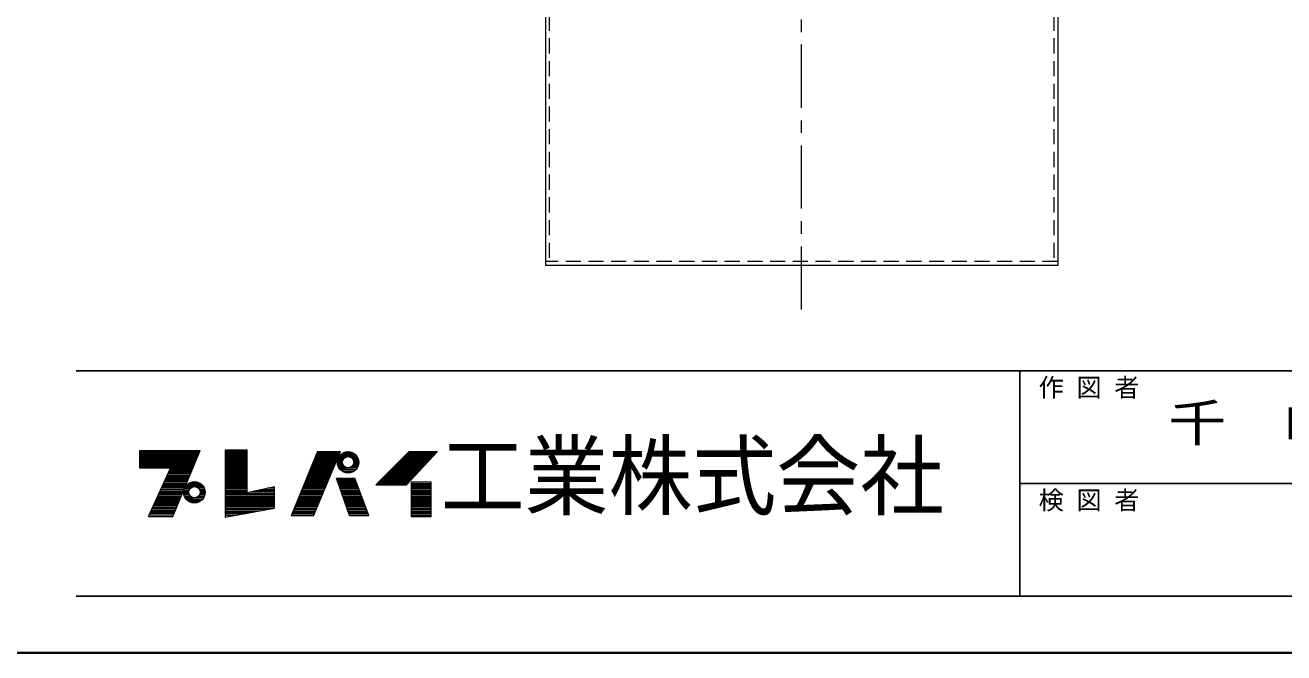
# Model space of a CAD drawing. Units: millimetres at full size, sheet at 1:10; details may follow other scales. Extents: x -2096 to 1954, y -1296 to 1514.
# Drawn here: x -112 to 886, y -1296 to -799 of the extents above; entities that cross this region are included whole.
import ezdxf
from ezdxf.enums import TextEntityAlignment as Align

# ---------------------------------------------------------------- set-up
doc = ezdxf.new("R2010")
doc.units = ezdxf.units.MM
doc.header["$LTSCALE"] = 10
doc.linetypes.add('CHAIN1', pattern=[8, 5, -1, 1, -1])
doc.linetypes.add('DASHED1', pattern=[1.8, 1.2, -0.6])
doc.layers.add('0-0_ﾚｲﾔ1', color=4, linetype='Continuous', lineweight=9)
doc.styles.add('ＭＳ ゴシック', font='')
doc.styles.get('ＭＳ ゴシック').set_extended_font_data('MS Gothic')

msp = doc.modelspace()

# ---------------------------------------------------------------- linework, layer by layer
at = {"layer": '0-0_ﾚｲﾔ1', "linetype": 'CHAIN1'}
msp.add_line((503.78, -1023.95), (503.78, -295.95), dxfattribs=at)
at = {"layer": '0-0_ﾚｲﾔ1', "color": 7, "lineweight": 18}
for p, q in [((300.78, -540.45), (300.78, -988.95)), ((706.78, -540.45), (706.78, -988.95)), ((706.78, -988.95), (300.78, -988.95)), ((-20.79, -1136.15), (26.62, -1136.15)), ((-20.79, -1136.57), (26.45, -1136.57)), ((-20.79, -1137.2), (26.19, -1137.2)), ((5.25, -1187.81), (26.88, -1135.52)), ((46.83, -1135.31), (46.83, -1188.44)), ((64.26, -1135.31), (46.83, -1135.31)), ((46.83, -1136.15), (64.26, -1136.15)), ((46.83, -1136.57), (64.26, -1136.57)), ((46.83, -1137.2), (64.26, -1137.2)), ((120.12, -1136.36), (99.12, -1187.39)), ((116.97, -1187.39), (138.18, -1136.36)), ((119.78, -1137.2), (137.83, -1137.2)), ((120.12, -1136.36), (138.18, -1136.36)), ((140.83, -1137.2), (147.72, -1137.2)), ((190.47, -1162.82), (215.04, -1136.36)), ((191.94, -1137.2), (214.26, -1137.2)), ((-20.79, -1137.83), (25.93, -1137.83)), ((-20.79, -1138.46), (25.67, -1138.46)), ((-20.79, -1139.3), (25.32, -1139.3)), ((25.06, -1139.93), (-20.79, -1139.93)), ((-20.79, -1140.56), (24.8, -1140.56)), ((-20.79, -1141.19), (24.54, -1141.19)), ((-20.79, -1141.82), (24.28, -1141.82)), ((-20.79, -1142.45), (24.02, -1142.45)), ((-20.79, -1142.87), (23.84, -1142.87)), ((-20.79, -1143.71), (23.5, -1143.71)), ((-20.79, -1144.34), (23.23, -1144.34)), ((-20.79, -1144.97), (22.97, -1144.97)), ((-20.79, -1145.6), (22.71, -1145.6)), ((-20.79, -1146.23), (22.45, -1146.23)), ((-20.79, -1146.86), (22.19, -1146.86)), ((46.83, -1137.83), (64.26, -1137.83)), ((46.83, -1138.46), (64.26, -1138.46)), ((46.83, -1139.3), (64.26, -1139.3)), ((46.83, -1139.93), (64.26, -1139.93)), ((46.83, -1140.56), (64.26, -1140.56)), ((46.83, -1141.19), (64.26, -1141.19)), ((46.83, -1141.82), (64.26, -1141.82)), ((46.83, -1142.45), (64.26, -1142.45)), ((46.83, -1142.87), (64.26, -1142.87)), ((46.83, -1143.71), (64.26, -1143.71)), ((46.83, -1144.34), (64.26, -1144.34)), ((46.83, -1144.97), (64.26, -1144.97)), ((46.83, -1145.6), (64.26, -1145.6)), ((46.83, -1146.23), (64.26, -1146.23)), ((46.83, -1146.86), (64.26, -1146.86)), ((115.8, -1146.86), (133.82, -1146.86)), ((116.06, -1146.23), (134.08, -1146.23)), ((116.34, -1145.6), (134.34, -1145.6)), ((116.58, -1144.97), (134.6, -1144.97)), ((116.84, -1144.34), (134.87, -1144.34)), ((117.1, -1143.71), (135.13, -1143.71)), ((117.44, -1142.87), (135.48, -1142.87)), ((117.62, -1142.45), (135.65, -1142.45)), ((117.88, -1141.82), (135.91, -1141.82)), ((118.14, -1141.19), (136.18, -1141.19)), ((118.39, -1140.56), (136.44, -1140.56)), ((118.65, -1139.93), (136.7, -1139.93)), ((118.91, -1139.3), (136.96, -1139.3)), ((119.26, -1138.46), (137.31, -1138.46)), ((119.52, -1137.83), (137.55, -1137.83)), ((135.77, -1144.97), (139.77, -1144.97)), ((135.81, -1144.13), (139.85, -1144.13)), ((135.84, -1146.02), (139.9, -1146.02)), ((135.99, -1143.08), (140.19, -1143.08)), ((136.04, -1147.07), (140.29, -1147.07)), ((136.38, -1141.82), (141.06, -1141.82)), ((136.77, -1140.98), (142.19, -1140.98)), ((137.43, -1139.93), (151.12, -1139.93)), ((138.13, -1139.09), (150.41, -1139.09)), ((139.35, -1138.04), (149.19, -1138.04)), ((151.78, -1140.98), (146.35, -1140.98)), ((152.17, -1141.82), (147.49, -1141.82)), ((152.51, -1147.07), (148.25, -1147.07)), ((152.56, -1143.08), (148.36, -1143.08)), ((152.71, -1146.02), (148.65, -1146.02)), ((152.73, -1144.13), (148.69, -1144.13)), ((148.77, -1144.97), (152.77, -1144.97)), ((182.28, -1146.86), (205.29, -1146.86)), ((182.91, -1146.23), (205.88, -1146.23)), ((183.54, -1145.6), (206.46, -1145.6)), ((184.17, -1144.97), (207.05, -1144.97)), ((184.8, -1144.34), (207.69, -1144.34)), ((185.43, -1143.71), (208.22, -1143.71)), ((186.27, -1142.87), (209, -1142.87)), ((186.69, -1142.45), (209.39, -1142.45)), ((187.32, -1141.82), (209.97, -1141.82)), ((187.95, -1141.19), (210.56, -1141.19)), ((188.58, -1140.56), (211.14, -1140.56)), ((189.21, -1139.93), (211.73, -1139.93)), ((189.84, -1139.3), (212.31, -1139.3)), ((190.68, -1138.46), (213.09, -1138.46)), ((191.31, -1137.83), (213.68, -1137.83)), ((-20.79, -1147.49), (21.93, -1147.49)), ((-20.79, -1148.12), (21.67, -1148.12)), ((-20.79, -1148.75), (21.41, -1148.75)), ((3.57, -1149.59), (-20.79, -1149.59)), ((-14.07, -1187.81), (3.57, -1149.59)), ((18.02, -1156.94), (0.18, -1156.94)), ((18.37, -1156.1), (0.63, -1156.1)), ((1.05, -1155.05), (18.8, -1155.05)), ((19.15, -1154.21), (1.44, -1154.21)), ((19.59, -1153.16), (1.93, -1153.16)), ((19.85, -1152.53), (2.22, -1152.53)), ((20.19, -1151.69), (2.6, -1151.69)), ((20.45, -1151.06), (2.89, -1151.06)), ((20.8, -1150.22), (3.28, -1150.22)), ((21.06, -1149.59), (3.57, -1149.59)), ((46.83, -1147.49), (64.26, -1147.49)), ((46.83, -1148.12), (64.26, -1148.12)), ((46.83, -1148.75), (64.26, -1148.75)), ((46.83, -1149.59), (64.26, -1149.59)), ((46.83, -1150.22), (64.26, -1150.22)), ((46.83, -1151.06), (64.26, -1151.06)), ((46.83, -1151.69), (64.26, -1151.69)), ((46.83, -1152.53), (64.26, -1152.53)), ((46.83, -1153.16), (64.26, -1153.16)), ((46.83, -1154.21), (64.26, -1154.21)), ((46.83, -1155.05), (64.26, -1155.05)), ((46.83, -1156.1), (64.26, -1156.1)), ((46.83, -1156.94), (64.26, -1156.94)), ((111.65, -1156.94), (129.63, -1156.94)), ((112, -1156.1), (129.98, -1156.1)), ((112.43, -1155.05), (130.41, -1155.05)), ((112.78, -1154.21), (130.76, -1154.21)), ((113.21, -1153.16), (131.2, -1153.16)), ((113.47, -1152.53), (131.46, -1152.53)), ((113.81, -1151.69), (131.81, -1151.69)), ((114.07, -1151.06), (132.07, -1151.06)), ((114.42, -1150.22), (132.42, -1150.22)), ((114.68, -1149.59), (132.68, -1149.59)), ((115.02, -1148.75), (133.03, -1148.75)), ((115.28, -1148.12), (133.3, -1148.12)), ((115.54, -1147.49), (133.56, -1147.49)), ((136.38, -1148.12), (141.06, -1148.12)), ((136.88, -1149.17), (142.66, -1149.17)), ((137.59, -1150.22), (150.96, -1150.22)), ((138.34, -1151.06), (150.2, -1151.06)), ((140, -1152.32), (148.54, -1152.32)), ((142, -1153.16), (146.55, -1153.16)), ((151.66, -1149.17), (145.89, -1149.17)), ((152.17, -1148.12), (147.49, -1148.12)), ((172.2, -1156.94), (195.93, -1156.94)), ((173.04, -1156.1), (196.71, -1156.1)), ((174.09, -1155.05), (197.69, -1155.05)), ((174.93, -1154.21), (198.47, -1154.21)), ((175.98, -1153.16), (199.44, -1153.16)), ((176.61, -1152.53), (200.03, -1152.53)), ((177.45, -1151.69), (200.81, -1151.69)), ((178.08, -1151.06), (201.39, -1151.06)), ((178.92, -1150.22), (202.17, -1150.22)), ((179.55, -1149.59), (202.76, -1149.59)), ((180.39, -1148.75), (203.54, -1148.75)), ((181.02, -1148.12), (204.12, -1148.12)), ((181.65, -1147.49), (204.71, -1147.49)), ((13.94, -1166.81), (-4.37, -1166.81)), ((14.46, -1165.55), (-3.79, -1165.55)), ((14.9, -1164.5), (-3.31, -1164.5)), ((15.24, -1163.66), (-2.92, -1163.66)), ((15.68, -1162.61), (-2.44, -1162.61)), ((-2.05, -1161.77), (16.02, -1161.77)), ((16.46, -1160.72), (-1.56, -1160.72)), ((16.89, -1159.67), (-1.08, -1159.67)), ((17.24, -1158.83), (-0.69, -1158.83)), ((-0.21, -1157.78), (17.68, -1157.78)), ((14.19, -1166.81), (18.39, -1166.81)), ((14.58, -1165.55), (19.26, -1165.55)), ((15.08, -1164.5), (20.86, -1164.5)), ((15.63, -1163.66), (29.32, -1163.66)), ((16.54, -1162.61), (28.4, -1162.61)), ((17.55, -1161.77), (27.39, -1161.77)), ((19.55, -1160.72), (25.4, -1160.72)), ((29.86, -1164.5), (24.09, -1164.5)), ((30.37, -1165.55), (25.69, -1165.55)), ((30.76, -1166.81), (26.56, -1166.81)), ((46.83, -1157.78), (64.26, -1157.78)), ((46.83, -1158.83), (64.26, -1158.83)), ((46.83, -1159.67), (64.26, -1159.67)), ((46.83, -1160.72), (64.26, -1160.72)), ((46.83, -1161.77), (64.26, -1161.77)), ((46.83, -1162.61), (64.26, -1162.61)), ((46.83, -1163.66), (64.26, -1163.66)), ((46.83, -1164.5), (64.26, -1164.5)), ((46.83, -1165.55), (64.26, -1165.55)), ((46.83, -1166.81), (64.26, -1166.81)), ((85.89, -1166.81), (74.61, -1166.81)), ((85.89, -1165.55), (80.25, -1165.55)), ((107.59, -1166.81), (125.53, -1166.81)), ((108.11, -1165.55), (126.05, -1165.55)), ((108.54, -1164.5), (126.49, -1164.5)), ((108.89, -1163.66), (126.84, -1163.66)), ((109.32, -1162.61), (127.27, -1162.61)), ((109.67, -1161.77), (127.62, -1161.77)), ((110.1, -1160.72), (128.06, -1160.72)), ((110.53, -1159.67), (128.49, -1159.67)), ((110.88, -1158.83), (128.84, -1158.83)), ((111.3, -1157.78), (129.28, -1157.78)), ((135.11, -1157.78), (149.81, -1157.78)), ((135.47, -1158.83), (150.2, -1158.83)), ((135.76, -1159.67), (150.51, -1159.67)), ((136.13, -1160.72), (150.89, -1160.72)), ((136.49, -1161.77), (151.28, -1161.77)), ((136.78, -1162.61), (151.59, -1162.61)), ((137.15, -1163.66), (151.98, -1163.66)), ((137.44, -1164.5), (152.29, -1164.5)), ((137.81, -1165.55), (152.68, -1165.55)), ((138.24, -1166.81), (153.14, -1166.81)), ((160.65, -1187.18), (149.73, -1157.57)), ((166.32, -1162.82), (190.47, -1162.82)), ((167.37, -1161.77), (191.45, -1161.77)), ((168.42, -1160.72), (192.42, -1160.72)), ((169.47, -1159.67), (193.4, -1159.67)), ((170.31, -1158.83), (194.18, -1158.83)), ((171.36, -1157.78), (195.15, -1157.78)), ((194.25, -1161.77), (210.21, -1161.77)), ((194.25, -1162.61), (210.21, -1162.61)), ((194.25, -1163.66), (210.21, -1163.66)), ((194.25, -1164.5), (210.21, -1164.5)), ((194.25, -1165.55), (210.21, -1165.55)), ((194.25, -1166.81), (210.21, -1166.81)), ((9.77, -1176.89), (-9.03, -1176.89)), ((10.2, -1175.84), (-8.54, -1175.84)), ((10.64, -1174.79), (-8.06, -1174.79)), ((10.99, -1173.95), (-7.67, -1173.95)), ((11.42, -1172.9), (-7.19, -1172.9)), ((11.85, -1171.85), (-6.7, -1171.85)), ((12.38, -1170.59), (-6.09, -1170.59)), ((12.72, -1169.75), (-5.73, -1169.75)), ((13.16, -1168.7), (-5.25, -1168.7)), ((-4.86, -1167.86), (13.51, -1167.86)), ((13.97, -1168.7), (17.97, -1168.7)), ((14.01, -1167.86), (18.05, -1167.86)), ((14.04, -1169.75), (18.1, -1169.75)), ((14.19, -1170.59), (18.39, -1170.59)), ((14.58, -1171.85), (19.26, -1171.85)), ((15.08, -1172.9), (20.86, -1172.9)), ((15.79, -1173.95), (29.16, -1173.95)), ((16.54, -1174.79), (28.4, -1174.79)), ((17.86, -1175.84), (27.08, -1175.84)), ((20.2, -1176.89), (24.75, -1176.89)), ((29.86, -1172.9), (24.09, -1172.9)), ((30.37, -1171.85), (25.69, -1171.85)), ((30.76, -1170.59), (26.56, -1170.59)), ((30.91, -1169.75), (26.85, -1169.75)), ((30.93, -1167.86), (26.89, -1167.86)), ((26.97, -1168.7), (30.97, -1168.7)), ((46.83, -1167.86), (64.26, -1167.86)), ((46.83, -1168.7), (64.26, -1168.7)), ((46.83, -1169.75), (85.89, -1169.75)), ((46.83, -1170.59), (85.89, -1170.59)), ((46.83, -1171.85), (85.89, -1171.85)), ((46.83, -1172.9), (85.89, -1172.9)), ((46.83, -1173.95), (85.89, -1173.95)), ((46.83, -1174.79), (85.89, -1174.79)), ((46.83, -1175.84), (85.89, -1175.84)), ((46.83, -1176.89), (85.89, -1176.89)), ((85.89, -1168.7), (66.14, -1168.7)), ((85.89, -1167.86), (69.91, -1167.86)), ((103.44, -1176.89), (121.34, -1176.89)), ((103.88, -1175.84), (121.77, -1175.84)), ((104.31, -1174.79), (122.21, -1174.79)), ((104.65, -1173.95), (122.56, -1173.95)), ((105.09, -1172.9), (123, -1172.9)), ((105.52, -1171.85), (123.43, -1171.85)), ((106.04, -1170.59), (123.96, -1170.59)), ((106.38, -1169.75), (124.3, -1169.75)), ((106.81, -1168.7), (124.74, -1168.7)), ((107.16, -1167.86), (125.09, -1167.86)), ((138.61, -1167.86), (153.53, -1167.86)), ((138.9, -1168.7), (153.84, -1168.7)), ((139.27, -1169.75), (154.22, -1169.75)), ((139.56, -1170.59), (154.53, -1170.59)), ((140, -1171.85), (155, -1171.85)), ((140.36, -1172.9), (155.39, -1172.9)), ((140.7, -1173.95), (155.77, -1173.95)), ((141.02, -1174.79), (156.08, -1174.79)), ((141.38, -1175.84), (156.47, -1175.84)), ((141.75, -1176.89), (156.86, -1176.89)), ((194.25, -1167.86), (210.21, -1167.86)), ((194.25, -1168.7), (210.21, -1168.7)), ((194.25, -1169.75), (210.21, -1169.75)), ((194.25, -1170.59), (210.21, -1170.59)), ((194.25, -1171.85), (210.21, -1171.85)), ((194.25, -1172.9), (210.21, -1172.9)), ((194.25, -1173.95), (210.21, -1173.95)), ((194.25, -1174.79), (210.21, -1174.79)), ((194.25, -1175.84), (210.21, -1175.84)), ((194.25, -1176.89), (210.21, -1176.89)), ((5.69, -1186.76), (-13.58, -1186.76)), ((6.21, -1185.5), (-13, -1185.5)), ((6.64, -1184.45), (-12.52, -1184.45)), ((7.08, -1183.4), (-12.03, -1183.4)), ((7.6, -1182.14), (-11.45, -1182.14)), ((8.03, -1181.09), (-10.97, -1181.09)), ((8.55, -1179.83), (-10.38, -1179.83)), ((8.9, -1178.99), (-10, -1178.99)), ((9.34, -1177.94), (-9.51, -1177.94)), ((46.83, -1177.94), (85.89, -1177.94)), ((46.83, -1178.99), (85.89, -1178.99)), ((46.83, -1179.83), (85.89, -1179.83)), ((46.83, -1181.09), (85.89, -1181.09)), ((46.83, -1182.14), (81.3, -1182.14)), ((46.83, -1183.4), (74.4, -1183.4)), ((46.83, -1184.45), (68.66, -1184.45)), ((46.83, -1185.5), (62.92, -1185.5)), ((46.83, -1186.76), (56.02, -1186.76)), ((99.38, -1186.76), (117.23, -1186.76)), ((99.9, -1185.5), (117.76, -1185.5)), ((100.33, -1184.45), (118.19, -1184.45)), ((100.76, -1183.4), (118.63, -1183.4)), ((101.28, -1182.14), (119.16, -1182.14)), ((101.72, -1181.09), (119.59, -1181.09)), ((102.23, -1179.83), (120.12, -1179.83)), ((102.58, -1178.99), (120.46, -1178.99)), ((103.01, -1177.94), (120.9, -1177.94)), ((142.11, -1177.94), (157.25, -1177.94)), ((142.48, -1178.99), (157.63, -1178.99)), ((142.77, -1179.83), (157.94, -1179.83)), ((143.21, -1181.09), (158.41, -1181.09)), ((143.64, -1182.14), (158.79, -1182.14)), ((144.01, -1183.4), (159.26, -1183.4)), ((144.37, -1184.45), (159.65, -1184.45)), ((144.74, -1185.5), (160.03, -1185.5)), ((145.18, -1186.76), (160.5, -1186.76)), ((145.32, -1187.18), (160.65, -1187.18)), ((194.25, -1177.94), (210.21, -1177.94)), ((194.25, -1178.99), (210.21, -1178.99)), ((194.25, -1179.83), (210.21, -1179.83)), ((194.25, -1181.09), (210.21, -1181.09)), ((194.25, -1182.14), (210.21, -1182.14)), ((194.25, -1183.4), (210.21, -1183.4)), ((194.25, -1184.45), (210.21, -1184.45)), ((194.25, -1185.5), (210.21, -1185.5)), ((194.25, -1186.76), (210.21, -1186.76)), ((-14.07, -1187.81), (5.25, -1187.81)), ((116.97, -1187.39), (99.12, -1187.39))]:
    msp.add_line(p, q, dxfattribs=at)
at = {"layer": '0-0_ﾚｲﾔ1', "linetype": 'DASHED1'}
for p, q in [((303.78, -538.95), (303.78, -985.95)), ((703.78, -538.95), (703.78, -985.95)), ((706.78, -985.95), (300.78, -985.95))]:
    msp.add_line(p, q, dxfattribs=at)
at = {"layer": '0-0_ﾚｲﾔ1', "color": 6, "lineweight": 25}
for p, q in [((1908.78, -1072.38), (-71.22, -1072.38)), ((676.64, -1250.95), (676.64, -1072.38)), ((1908.78, -1161.67), (676.64, -1161.67)), ((1908.78, -1250.95), (-71.22, -1250.95))]:
    msp.add_line(p, q, dxfattribs=at)
at = {"layer": '0-0_ﾚｲﾔ1', "color": 1, "lineweight": 40}
msp.add_line((1953.78, -1295.95), (-2096.22, -1295.95), dxfattribs=at)
at = {"layer": '0-0_ﾚｲﾔ1', "color": 7, "lineweight": 18}
for points in [[(-20.79, -1149.59), (-20.79, -1135.52), (26.88, -1135.52)], [(46.83, -1188.44), (85.89, -1181.3), (85.89, -1164.29), (64.26, -1169.12), (64.26, -1135.31)], [(166.32, -1162.82), (192.78, -1136.36), (215.04, -1136.36)], [(145.32, -1187.18), (135.03, -1157.57), (149.73, -1157.57)]]:
    msp.add_lwpolyline(points, dxfattribs=at)
msp.add_lwpolyline([(194.25, -1160.72), (194.25, -1187.81), (210.21, -1187.81), (210.21, -1160.72)], close=True, dxfattribs=at)
for centre, radius in [((144.27, -1144.97), 8.5), ((144.27, -1144.97), 4.5), ((22.47, -1168.7), 8.5), ((22.47, -1168.7), 4.5)]:
    msp.add_circle(centre, radius, dxfattribs=at)

# ---------------------------------------------------------------- texts
at = {"layer": '0-0_ﾚｲﾔ1', "color": 7, "style": 'ＭＳ ゴシック'}
for s, p in [('作 図 者', (691.64, -1097.38)), ('検 図 者', (691.64, -1186.67))]:
    msp.add_text(s, height=14.66, dxfattribs=at).set_placement(p, align=Align.BOTTOM_LEFT)
for s, height, width, p in [('千\u3000崎', 29.33, 1.15, (794.5, -1137.03)), ('工業株式会社', 51.32, 0.95, (217.71, -1196.67))]:
    msp.add_text(s, height=height, dxfattribs=dict(at, width=width)).set_placement(p, align=Align.BOTTOM_LEFT)

doc.saveas('drawing.dxf')
